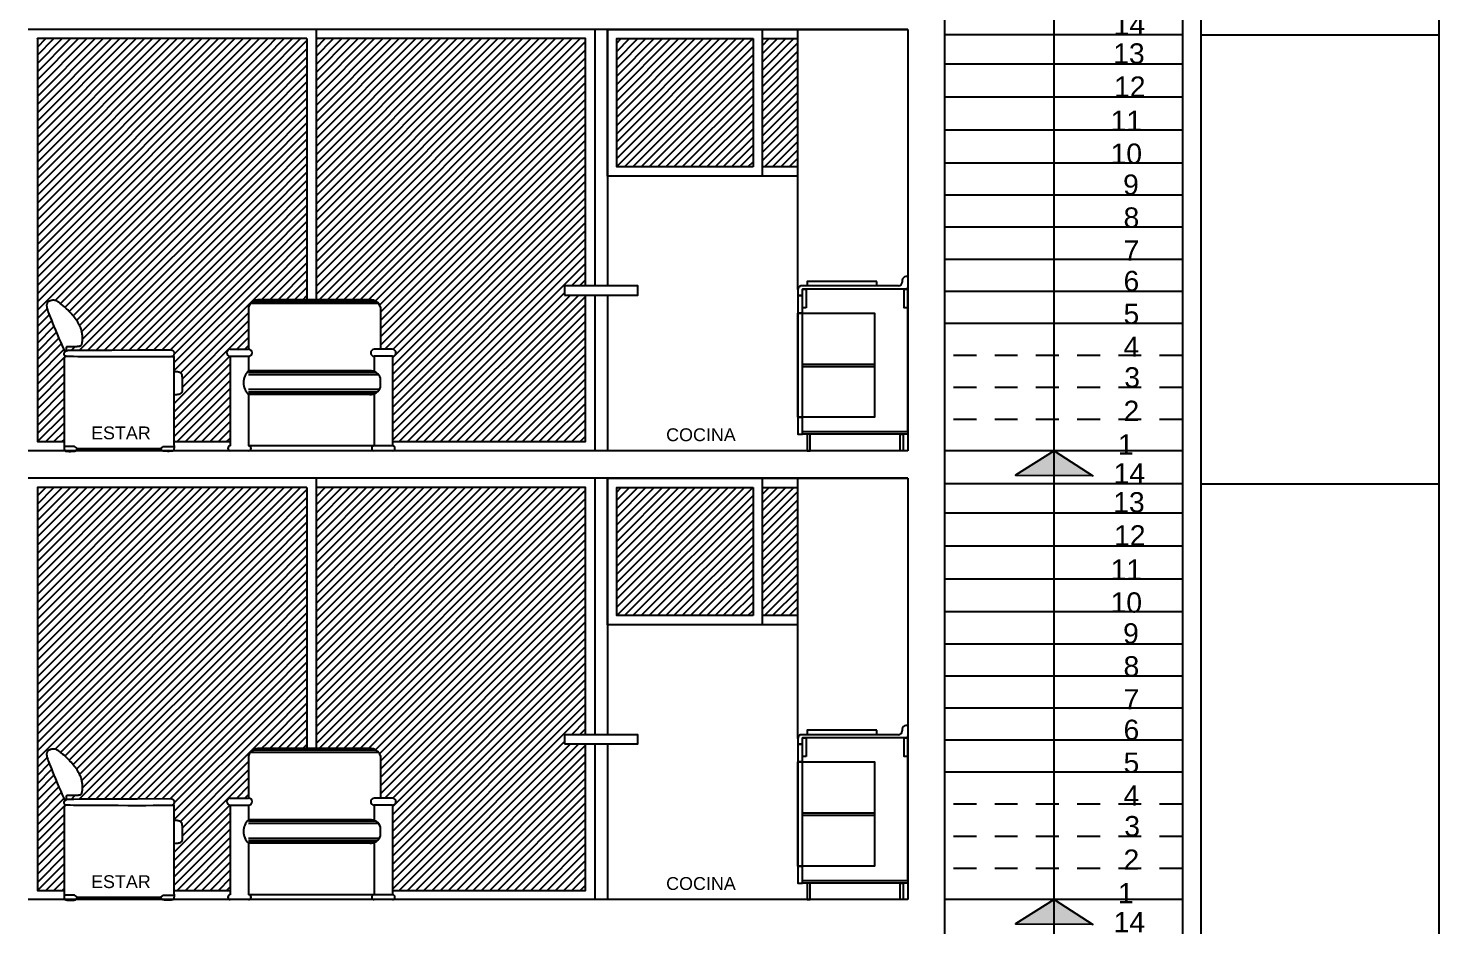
# Model space of a CAD drawing. Header units: millimetres. Extents: x 1217 to 2428, y 234 to 644.
# Drawn here: x 2238.77 to 2246.47, y 418.91 to 423.81 of the extents above; entities that cross this region are included whole.
import ezdxf

# ---------------------------------------------------------------- set-up
doc = ezdxf.new("R2010")
doc.units = ezdxf.units.MM
doc.linetypes.add('HIDDEN2', pattern=[0.1875, 0.125, -0.0625])
for name, color, linetype in [('0.1', 251, 'Continuous'), ('0.2', 2, 'Continuous'), ('0.3', 6, 'Continuous'), ('ARTEFACTOS', 4, 'Continuous'), ('estructura', 3, 'Continuous'), ('Muebles', 8, 'Continuous'), ('MURO', 5, 'Continuous'), ('Texto', 1, 'Continuous')]:
    doc.layers.add(name, color=color, linetype=linetype)
doc.styles.get("Standard").update_dxf_attribs({"font": 'arial.ttf'})
pattern_1 = [(45, (422.33998, -278.123546), (-0.0224506403, 0.0224506403), [])]
pattern_2 = [(45, (422.33998, -275.673546), (-0.0224506403, 0.0224506403), [])]

# ---------------------------------------------------------------- blocks, each defined once
blk = doc.blocks.new('sillon elv 1')
at = {"layer": '0.2'}
blk.add_line((382065.2343, 7753267.5813), (382065.6901, 7753267.5813), dxfattribs=at)
for points in [[(382065.1739, 7753268.114), (382065.1742, 7753268.1156), (382065.1744, 7753268.1172), (382065.1745, 7753268.1189), (382065.1746, 7753268.1205), (382065.1745, 7753268.1222), (382065.1745, 7753268.1238), (382065.1744, 7753268.1253), (382065.1744, 7753268.1268), (382065.1745, 7753268.1281), (382065.1745, 7753268.1294), (382065.1747, 7753268.1306), (382065.1749, 7753268.1316), (382065.1751, 7753268.1326), (382065.1753, 7753268.1335), (382065.1756, 7753268.1342), (382065.1759, 7753268.1349), (382065.1762, 7753268.1355), (382065.1765, 7753268.136), (382065.1768, 7753268.1364), (382065.1771, 7753268.1368), (382065.1775, 7753268.1371), (382065.178, 7753268.1373), (382065.1785, 7753268.1375), (382065.179, 7753268.1376), (382065.1796, 7753268.1377), (382065.1804, 7753268.1378), (382065.1814, 7753268.1379), (382065.1828, 7753268.1379), (382065.1846, 7753268.138), (382065.187, 7753268.138), (382065.19, 7753268.1381), (382065.1937, 7753268.1381), (382065.1982, 7753268.1381), (382065.2034, 7753268.1382), (382065.2089, 7753268.1383), (382065.2147, 7753268.1384), (382065.2204, 7753268.1385), (382065.2259, 7753268.1386), (382065.231, 7753268.1388), (382065.2353, 7753268.139), (382065.2389, 7753268.1392), (382065.2417, 7753268.1395), (382065.2439, 7753268.1397), (382065.2455, 7753268.14), (382065.2467, 7753268.1403), (382065.2476, 7753268.1405), (382065.2482, 7753268.1408), (382065.2488, 7753268.141), (382065.2493, 7753268.1412), (382065.2498, 7753268.1413), (382065.2504, 7753268.1415), (382065.2509, 7753268.1417), (382065.2515, 7753268.142), (382065.2522, 7753268.1423), (382065.2529, 7753268.1426), (382065.2537, 7753268.1431), (382065.2545, 7753268.1437), (382065.2554, 7753268.1444), (382065.2563, 7753268.1454), (382065.2572, 7753268.1465), (382065.2581, 7753268.148), (382065.2589, 7753268.1498), (382065.2597, 7753268.1519), (382065.2604, 7753268.1545), (382065.2611, 7753268.1574), (382065.2616, 7753268.1608), (382065.262, 7753268.1645), (382065.2624, 7753268.1685), (382065.2626, 7753268.1727), (382065.2627, 7753268.1771), (382065.2627, 7753268.1816), (382065.2627, 7753268.1863), (382065.2625, 7753268.1909), (382065.2622, 7753268.1956), (382065.2617, 7753268.2004), (382065.2611, 7753268.2053), (382065.2603, 7753268.2102), (382065.2593, 7753268.2154), (382065.258, 7753268.2207), (382065.2565, 7753268.2262), (382065.2547, 7753268.2319), (382065.2526, 7753268.2378), (382065.2501, 7753268.2439), (382065.2474, 7753268.2502), (382065.2443, 7753268.2566), (382065.2408, 7753268.2632), (382065.2369, 7753268.2699), (382065.2327, 7753268.2767), (382065.228, 7753268.2836), (382065.2229, 7753268.2906), (382065.2176, 7753268.2976), (382065.212, 7753268.3046), (382065.2061, 7753268.3115), (382065.2001, 7753268.3182), (382065.194, 7753268.3249), (382065.1878, 7753268.3313), (382065.1816, 7753268.3375), (382065.1754, 7753268.3434), (382065.1694, 7753268.349), (382065.1635, 7753268.3543), (382065.1578, 7753268.3592), (382065.1525, 7753268.3637), (382065.1475, 7753268.3679), (382065.1429, 7753268.3715), (382065.1387, 7753268.3747), (382065.135, 7753268.3775), (382065.1316, 7753268.3799), (382065.1286, 7753268.382), (382065.1259, 7753268.3837), (382065.1233, 7753268.3851), (382065.1209, 7753268.3863), (382065.1187, 7753268.3874), (382065.1165, 7753268.3882), (382065.1144, 7753268.3889), (382065.1123, 7753268.3895), (382065.1103, 7753268.3899), (382065.1083, 7753268.3902), (382065.1063, 7753268.3904), (382065.1044, 7753268.3905), (382065.1024, 7753268.3904), (382065.1005, 7753268.3903), (382065.0985, 7753268.39), (382065.0966, 7753268.3897), (382065.0947, 7753268.3894), (382065.0929, 7753268.3889), (382065.0912, 7753268.3885), (382065.0896, 7753268.388), (382065.088, 7753268.3876), (382065.0866, 7753268.3872), (382065.0853, 7753268.3867), (382065.084, 7753268.3863), (382065.0829, 7753268.3859), (382065.0818, 7753268.3854), (382065.0808, 7753268.385), (382065.0798, 7753268.3846), (382065.0789, 7753268.3841), (382065.0779, 7753268.3836), (382065.077, 7753268.3831), (382065.0761, 7753268.3825), (382065.0752, 7753268.3818), (382065.0743, 7753268.3811), (382065.0735, 7753268.3803), (382065.0726, 7753268.3794), (382065.0718, 7753268.3784), (382065.071, 7753268.3773), (382065.0702, 7753268.376), (382065.0695, 7753268.3746), (382065.0688, 7753268.3731), (382065.0682, 7753268.3715), (382065.0677, 7753268.3697), (382065.0672, 7753268.3679), (382065.0668, 7753268.3659), (382065.0666, 7753268.3638), (382065.0665, 7753268.3614), (382065.0666, 7753268.3588), (382065.0669, 7753268.3558), (382065.0675, 7753268.3524), (382065.0683, 7753268.3484), (382065.0695, 7753268.3438), (382065.0711, 7753268.3385), (382065.0731, 7753268.3324), (382065.0756, 7753268.3252), (382065.0787, 7753268.3168), (382065.0825, 7753268.3069), (382065.0871, 7753268.2952), (382065.0925, 7753268.2816), (382065.099, 7753268.2658), (382065.1066, 7753268.2475), (382065.1153, 7753268.2269), (382065.1246, 7753268.2047), (382065.1341, 7753268.1823), (382065.1433, 7753268.1607), (382065.1516, 7753268.1412), (382065.1585, 7753268.125), (382065.1635, 7753268.1132), (382065.1662, 7753268.107)], [(382065.7482, 7753268.1195), (382065.7512, 7753268.1185), (382065.7538, 7753268.1173), (382065.7559, 7753268.1159), (382065.7576, 7753268.1144), (382065.759, 7753268.1129), (382065.7601, 7753268.1112), (382065.761, 7753268.1096), (382065.7617, 7753268.1079), (382065.7622, 7753268.1063), (382065.7626, 7753268.1048), (382065.7628, 7753268.1033), (382065.7629, 7753268.1018), (382065.763, 7753268.1004), (382065.7629, 7753268.0991), (382065.7628, 7753268.0978), (382065.7626, 7753268.0966), (382065.7624, 7753268.0954), (382065.7621, 7753268.0943), (382065.7618, 7753268.0932), (382065.7614, 7753268.0922), (382065.7609, 7753268.0912), (382065.7604, 7753268.0903), (382065.7599, 7753268.0894), (382065.7593, 7753268.0885), (382065.7586, 7753268.0877), (382065.7578, 7753268.0869), (382065.757, 7753268.0861), (382065.756, 7753268.0854), (382065.7551, 7753268.0847), (382065.754, 7753268.0841), (382065.7529, 7753268.0835), (382065.7517, 7753268.083), (382065.7502, 7753268.0826), (382065.7476, 7753268.0823), (382065.7428, 7753268.082), (382065.7348, 7753268.0818), (382065.7223, 7753268.0816), (382065.7045, 7753268.0815), (382065.6801, 7753268.0814), (382065.6482, 7753268.0813), (382065.6082, 7753268.0812), (382065.5617, 7753268.0812), (382065.5109, 7753268.0812), (382065.458, 7753268.0813), (382065.4051, 7753268.0813), (382065.3544, 7753268.0815), (382065.3081, 7753268.0817), (382065.2683, 7753268.0819), (382065.2366, 7753268.0823), (382065.2126, 7753268.0827), (382065.1951, 7753268.0832), (382065.1831, 7753268.0837), (382065.1755, 7753268.0842), (382065.1711, 7753268.0848), (382065.169, 7753268.0854), (382065.168, 7753268.0859), (382065.1673, 7753268.0865), (382065.1666, 7753268.0871), (382065.166, 7753268.0877), (382065.1655, 7753268.0884), (382065.1649, 7753268.0891), (382065.1645, 7753268.0899), (382065.164, 7753268.0907), (382065.1636, 7753268.0917), (382065.1633, 7753268.0927), (382065.1629, 7753268.0939), (382065.1627, 7753268.0951), (382065.1625, 7753268.0963), (382065.1623, 7753268.0976), (382065.1623, 7753268.0988), (382065.1623, 7753268.1), (382065.1625, 7753268.1011), (382065.1628, 7753268.1021), (382065.1632, 7753268.1031), (382065.1636, 7753268.1039), (382065.1642, 7753268.1048), (382065.1648, 7753268.1056), (382065.1655, 7753268.1063), (382065.1662, 7753268.1071), (382065.1669, 7753268.1078), (382065.1676, 7753268.1086), (382065.1684, 7753268.1094), (382065.1691, 7753268.1101), (382065.1699, 7753268.1109), (382065.1707, 7753268.1116), (382065.1716, 7753268.1124), (382065.1724, 7753268.113), (382065.1733, 7753268.1137), (382065.1743, 7753268.1143), (382065.1753, 7753268.1148), (382065.1764, 7753268.1153), (382065.1774, 7753268.1157), (382065.1785, 7753268.1161), (382065.1796, 7753268.1164), (382065.1807, 7753268.1167), (382065.1818, 7753268.1169), (382065.1839, 7753268.1172), (382065.1926, 7753268.1174), (382065.2144, 7753268.1176), (382065.2558, 7753268.1178), (382065.3233, 7753268.1181), (382065.4235, 7753268.1185), (382065.563, 7753268.1189), (382065.7482, 7753268.1195)], [(382065.1727, 7753268.0846), (382065.1704, 7753268.0832), (382065.1685, 7753268.0819), (382065.1669, 7753268.0806), (382065.1657, 7753268.0794), (382065.1647, 7753268.0781), (382065.164, 7753268.0769), (382065.1634, 7753268.0758), (382065.1631, 7753268.0746), (382065.1628, 7753268.0726), (382065.1626, 7753268.0652), (382065.1625, 7753268.047), (382065.1624, 7753268.0127), (382065.1624, 7753267.9567), (382065.1624, 7753267.8738), (382065.1624, 7753267.7584), (382065.1624, 7753267.6053)], [(382065.7621, 7753268.0013), (382065.7666, 7753268.0017), (382065.7707, 7753268.0019), (382065.7743, 7753268.0019), (382065.7775, 7753268.0017), (382065.7804, 7753268.0013), (382065.783, 7753268.0009), (382065.7852, 7753268.0003), (382065.7873, 7753267.9997), (382065.7892, 7753267.9991), (382065.791, 7753267.9984), (382065.7926, 7753267.9978), (382065.7941, 7753267.9971), (382065.7954, 7753267.9963), (382065.7966, 7753267.9955), (382065.7977, 7753267.9947), (382065.7987, 7753267.9938), (382065.7996, 7753267.9929), (382065.8005, 7753267.9919), (382065.8012, 7753267.9909), (382065.8018, 7753267.9898), (382065.8024, 7753267.9888), (382065.803, 7753267.9877), (382065.8034, 7753267.9866), (382065.8039, 7753267.9855), (382065.8043, 7753267.9843), (382065.8046, 7753267.9831), (382065.8049, 7753267.9816), (382065.8052, 7753267.9797), (382065.8055, 7753267.9773), (382065.8058, 7753267.9743), (382065.806, 7753267.9705), (382065.8062, 7753267.9658), (382065.8064, 7753267.9601), (382065.8066, 7753267.9536), (382065.8068, 7753267.9466), (382065.8069, 7753267.9394), (382065.8071, 7753267.9322), (382065.8072, 7753267.9251), (382065.8072, 7753267.9186), (382065.8072, 7753267.9129), (382065.8072, 7753267.9081), (382065.8072, 7753267.9041), (382065.807, 7753267.901), (382065.8069, 7753267.8984), (382065.8067, 7753267.8964), (382065.8065, 7753267.8948), (382065.8062, 7753267.8934), (382065.8059, 7753267.8922), (382065.8056, 7753267.891), (382065.8053, 7753267.8898), (382065.8048, 7753267.8887), (382065.8044, 7753267.8876), (382065.8039, 7753267.8865), (382065.8033, 7753267.8855), (382065.8027, 7753267.8845), (382065.802, 7753267.8836), (382065.8012, 7753267.8828), (382065.8004, 7753267.882), (382065.7995, 7753267.8812), (382065.7986, 7753267.8805), (382065.7976, 7753267.8799), (382065.7966, 7753267.8793), (382065.7955, 7753267.8787), (382065.7944, 7753267.8782), (382065.7933, 7753267.8777), (382065.7918, 7753267.8772), (382065.7898, 7753267.8767), (382065.787, 7753267.8762), (382065.783, 7753267.8755), (382065.7778, 7753267.8748), (382065.7709, 7753267.874), (382065.7621, 7753267.8731)], [(382065.1619, 7753267.5923), (382065.1619, 7753267.5897), (382065.1619, 7753267.5872), (382065.162, 7753267.585), (382065.1622, 7753267.5829), (382065.1624, 7753267.581), (382065.1627, 7753267.5792), (382065.163, 7753267.5776), (382065.1633, 7753267.5762), (382065.1636, 7753267.5749), (382065.164, 7753267.5737), (382065.1644, 7753267.5727), (382065.1648, 7753267.5718), (382065.1653, 7753267.5709), (382065.1658, 7753267.5702), (382065.1665, 7753267.5695), (382065.1672, 7753267.5689), (382065.168, 7753267.5684), (382065.1689, 7753267.5679), (382065.17, 7753267.5674), (382065.1712, 7753267.5671), (382065.1727, 7753267.5667), (382065.1744, 7753267.5664), (382065.1763, 7753267.5662), (382065.1785, 7753267.566), (382065.1811, 7753267.5658), (382065.1839, 7753267.5657), (382065.1869, 7753267.5657), (382065.19, 7753267.5656), (382065.1932, 7753267.5656), (382065.1965, 7753267.5656), (382065.1997, 7753267.5657), (382065.2028, 7753267.5657), (382065.2058, 7753267.5658), (382065.2087, 7753267.5658), (382065.2114, 7753267.5659), (382065.2139, 7753267.566), (382065.2162, 7753267.5662), (382065.2184, 7753267.5664), (382065.2203, 7753267.5667), (382065.2221, 7753267.5671), (382065.2237, 7753267.5675), (382065.2251, 7753267.5682), (382065.2265, 7753267.5691), (382065.2278, 7753267.5704), (382065.2292, 7753267.5722), (382065.2307, 7753267.5745), (382065.2324, 7753267.5775), (382065.2343, 7753267.5813)], [(382065.7625, 7753267.5923), (382065.7626, 7753267.5897), (382065.7625, 7753267.5872), (382065.7624, 7753267.585), (382065.7623, 7753267.5829), (382065.762, 7753267.581), (382065.7618, 7753267.5792), (382065.7615, 7753267.5776), (382065.7612, 7753267.5762), (382065.7608, 7753267.5749), (382065.7605, 7753267.5737), (382065.7601, 7753267.5727), (382065.7597, 7753267.5718), (382065.7592, 7753267.5709), (382065.7586, 7753267.5702), (382065.758, 7753267.5695), (382065.7573, 7753267.5689), (382065.7565, 7753267.5684), (382065.7556, 7753267.5679), (382065.7545, 7753267.5674), (382065.7533, 7753267.5671), (382065.7518, 7753267.5667), (382065.7501, 7753267.5664), (382065.7482, 7753267.5662), (382065.7459, 7753267.566), (382065.7434, 7753267.5658), (382065.7406, 7753267.5657), (382065.7376, 7753267.5657), (382065.7345, 7753267.5656), (382065.7312, 7753267.5656), (382065.728, 7753267.5656), (382065.7248, 7753267.5657), (382065.7216, 7753267.5657), (382065.7186, 7753267.5658), (382065.7158, 7753267.5658), (382065.7131, 7753267.5659), (382065.7106, 7753267.566), (382065.7083, 7753267.5662), (382065.7061, 7753267.5664), (382065.7041, 7753267.5667), (382065.7024, 7753267.5671), (382065.7008, 7753267.5675), (382065.6993, 7753267.5682), (382065.698, 7753267.5691), (382065.6966, 7753267.5704), (382065.6952, 7753267.5722), (382065.6937, 7753267.5745), (382065.6921, 7753267.5775), (382065.6901, 7753267.5813)]]:
    blk.add_lwpolyline(points, dxfattribs=at)
at = {"layer": '0.2', "elevation": 0}
for points in [[(382065.7529, 7753268.0835), (382065.7621, 7753268.0835), (382065.7621, 7753267.6053)], [(382065.1624, 7753267.6053), (382065.1619, 7753267.5923)], [(382065.2343, 7753267.5813), (382065.2197, 7753267.5923), (382065.1619, 7753267.5923)], [(382065.6901, 7753267.5813), (382065.7047, 7753267.5923), (382065.7636, 7753267.5923)], [(382065.7621, 7753267.6053), (382065.7625, 7753267.5923)]]:
    blk.add_lwpolyline(points, dxfattribs=at)

msp = doc.modelspace()

# ---------------------------------------------------------------- hatches: boundary and pattern name
at = {"layer": '0.1', "ltscale": 3}
h = msp.add_hatch(dxfattribs=at)
h.set_pattern_fill('ANSI31', color=256, scale=0.01)
h.set_pattern_definition(pattern_2)
h.paths.add_polyline_path([(2240.07395, 423.75099), (2238.81771, 423.75099), (2238.81771, 421.55099), (2238.96407, 421.55099), (2238.96407, 421.69078), (2238.96405, 421.80611), (2238.96405, 421.88904), (2238.96407, 421.94499), (2238.96413, 421.97935), (2238.96425, 421.99753), (2238.9645, 422.00673), (2238.96628, 422.01062), (2238.96925, 422.01364), (2238.97388, 422.01681), (2238.97013, 422.01784), (2238.96691, 422.02069), (2238.96503, 422.02439), (2238.96389, 422.02945), (2238.9641, 422.03402), (2238.96571, 422.037), (2238.96782, 422.03941), (2238.9652, 422.04554), (2238.96016, 422.05733), (2238.95324, 422.07355), (2238.94494, 422.09304), (2238.93579, 422.1146), (2238.92628, 422.13704), (2238.91694, 422.15919), (2238.90827, 422.17987), (2238.9007, 422.19811), (2238.89422, 422.21392), (2238.88873, 422.22754), (2238.88414, 422.23919), (2238.88034, 422.24911), (2238.87725, 422.25754), (2238.87476, 422.26471), (2238.87278, 422.27084), (2238.87121, 422.27616), (2238.86944, 422.28295), (2238.86831, 422.28977), (2238.86814, 422.29492), (2238.86863, 422.2992), (2238.86976, 422.30383), (2238.87182, 422.30836), (2238.8746, 422.31229), (2238.87798, 422.31507), (2238.88191, 422.31716), (2238.88562, 422.31863), (2238.88977, 422.31998), (2238.89482, 422.32138), (2238.90037, 422.32248), (2238.90611, 422.32291), (2238.91098, 422.32247), (2238.91503, 422.32161), (2238.91927, 422.32019), (2238.92379, 422.31814), (2238.92883, 422.31527), (2238.93331, 422.31225), (2238.93666, 422.30986), (2238.94038, 422.30708), (2238.94453, 422.30386), (2238.94913, 422.30019), (2238.95415, 422.29607), (2238.95951, 422.29153), (2238.96517, 422.28661), (2238.97106, 422.28133), (2238.97711, 422.27572), (2238.98327, 422.26981), (2238.98948, 422.26362), (2238.99567, 422.2572), (2239.00179, 422.25058), (2239.0078, 422.24379), (2239.01364, 422.2369), (2239.01926, 422.22994), (2239.02462, 422.22294), (2239.02966, 422.21596), (2239.03433, 422.20905), (2239.0386, 422.20222), (2239.04246, 422.19552), (2239.04594, 422.18894), (2239.04906, 422.18251), (2239.05182, 422.17624), (2239.05425, 422.17014), (2239.05636, 422.16423), (2239.05818, 422.15852), (2239.0597, 422.15302), (2239.06097, 422.14772), (2239.06199, 422.14258), (2239.0628, 422.13759), (2239.06342, 422.13272), (2239.06387, 422.12795), (2239.06417, 422.12325), (2239.06435, 422.1186), (2239.06442, 422.11399), (2239.06439, 422.10945), (2239.06426, 422.10504), (2239.06391, 422.09866), (2239.06305, 422.09122), (2239.06181, 422.08539), (2239.05989, 422.08024), (2239.05722, 422.07678), (2239.05413, 422.07459), (2239.05014, 422.07319), (2239.04856, 422.07255), (2239.04466, 422.07191), (2239.0406, 422.07155), (2239.03702, 422.07133), (2239.03263, 422.07114), (2239.02757, 422.07097), (2239.02208, 422.07083), (2239.01635, 422.07072), (2239.0106, 422.07062), (2239.00505, 422.07054), (2238.99991, 422.07048), (2238.99539, 422.07043), (2238.99164, 422.07039), (2238.98864, 422.07036), (2238.98627, 422.07032), (2238.98445, 422.07028), (2238.98308, 422.07023), (2238.98205, 422.07016), (2238.98128, 422.07007), (2238.98067, 422.06996), (2238.98013, 422.06981), (2238.97965, 422.06963), (2238.97921, 422.0694), (2238.97882, 422.06911), (2238.97846, 422.06876), (2238.97813, 422.06834), (2238.97783, 422.06784), (2238.97753, 422.06726), (2238.97726, 422.06658), (2238.97699, 422.0658), (2238.97675, 422.06493), (2238.97654, 422.06396), (2238.97636, 422.0629), (2238.97622, 422.06173), (2238.97613, 422.06047), (2238.97609, 422.0591), (2238.9761, 422.05764), (2238.97615, 422.05609), (2238.97631, 422.05113), (2238.97574, 422.04655), (2238.97947, 422.04826), (2238.98397, 422.04947), (2238.99429, 422.04971), (2239.01605, 422.04992), (2239.05743, 422.05016), (2239.12496, 422.05045), (2239.22518, 422.05081), (2239.36464, 422.05126), (2239.54989, 422.05183), (2239.55429, 422.05034), (2239.55852, 422.04763), (2239.56133, 422.0445), (2239.56346, 422.0405), (2239.56459, 422.03571), (2239.56466, 422.03155), (2239.56397, 422.02704), (2239.56248, 422.02303), (2239.55994, 422.0195), (2239.55539, 422.01586), (2239.56375, 422.01586), (2239.56375, 421.93366), (2239.56831, 421.93408), (2239.57425, 421.93435), (2239.58064, 421.93393), (2239.58568, 421.933), (2239.59104, 421.93144), (2239.59589, 421.92942), (2239.5995, 421.92711), (2239.60215, 421.92438), (2239.60411, 421.92124), (2239.60597, 421.91691), (2239.60679, 421.91311), (2239.60733, 421.9084), (2239.60768, 421.9028), (2239.6079, 421.89809), (2239.6081, 421.89241), (2239.6083, 421.88596), (2239.60847, 421.87899), (2239.60862, 421.87175), (2239.60875, 421.86449), (2239.60884, 421.85749), (2239.6089, 421.85098), (2239.60892, 421.84522), (2239.60888, 421.8381), (2239.60863, 421.8305), (2239.60801, 421.82596), (2239.60676, 421.82138), (2239.60475, 421.81715), (2239.60186, 421.8139), (2239.59838, 421.81163), (2239.59467, 421.80985), (2239.59037, 421.80877), (2239.5847, 421.80788), (2239.57943, 421.80719), (2239.57253, 421.80638), (2239.56375, 421.80543), (2239.56375, 421.55099), (2239.87123, 421.55099), (2239.87123, 422.01691, -1), (2239.87123, 422.05486), (2239.97123, 422.05486), (2239.97123, 422.28579, -0.3308101), (2240.02982, 422.32582), (2240.07395, 422.32582)])
h = msp.add_hatch(dxfattribs=at)
h.set_pattern_fill('ANSI31', color=256, scale=0.01)
h.set_pattern_definition(pattern_2)
h.paths.add_polyline_path([(2240.28961, 423.75099), (2240.07395, 423.75099), (2240.07395, 422.32582), (2240.28961, 422.32582)])
h.paths.add_polyline_path([(2241.67351, 423.75099), (2240.33961, 423.75099), (2240.33961, 422.32582), (2240.6335, 422.32582, -0.3308107), (2240.69209, 422.28579), (2240.69209, 422.05486), (2240.75706, 422.05486, -1), (2240.75706, 422.01691), (2240.75706, 421.55099), (2241.67351, 421.55099)])
h.paths.add_polyline_path([(2241.81152, 423.75099), (2241.67351, 423.75099), (2241.67351, 421.55099), (2241.81152, 421.55099), (2241.81152, 422.35099), (2241.69651, 422.35099), (2241.69651, 422.40099), (2241.81152, 422.40099)])
h.paths.add_polyline_path([(2242.7263, 423.75099), (2241.98152, 423.75099), (2241.98152, 423.05099), (2242.7263, 423.05099)])
h.paths.add_polyline_path([(2242.97135, 423.75099), (2242.7763, 423.75099), (2242.7763, 423.05099), (2242.97135, 423.05099)])
h = msp.add_hatch(dxfattribs=at)
h.set_pattern_fill('ANSI31', color=256, scale=0.01)
h.set_pattern_definition(pattern_1)
h.paths.add_polyline_path([(2240.07395, 421.30099), (2238.81771, 421.30099), (2238.81771, 419.10099), (2238.96407, 419.10099), (2238.96407, 419.24078), (2238.96405, 419.35611), (2238.96405, 419.43904), (2238.96407, 419.49499), (2238.96413, 419.52935), (2238.96425, 419.54753), (2238.9645, 419.55673), (2238.96628, 419.56062), (2238.96925, 419.56364), (2238.97388, 419.56681), (2238.97013, 419.56784), (2238.96691, 419.57069), (2238.96503, 419.57439), (2238.96389, 419.57944), (2238.9641, 419.58402), (2238.96571, 419.587), (2238.96782, 419.58941), (2238.9652, 419.59554), (2238.96016, 419.60733), (2238.95324, 419.62355), (2238.94494, 419.64304), (2238.93579, 419.6646), (2238.92628, 419.68704), (2238.91694, 419.70919), (2238.90827, 419.72987), (2238.9007, 419.74811), (2238.89422, 419.76392), (2238.88873, 419.77754), (2238.88414, 419.78919), (2238.88034, 419.79911), (2238.87725, 419.80754), (2238.87476, 419.8147), (2238.87278, 419.82084), (2238.87121, 419.82616), (2238.86944, 419.83295), (2238.86831, 419.83977), (2238.86814, 419.84492), (2238.86863, 419.8492), (2238.86976, 419.85383), (2238.87182, 419.85836), (2238.8746, 419.86229), (2238.87798, 419.86507), (2238.88191, 419.86716), (2238.88562, 419.86863), (2238.88977, 419.86998), (2238.89482, 419.87138), (2238.90037, 419.87248), (2238.90611, 419.87291), (2238.91098, 419.87247), (2238.91503, 419.87161), (2238.91927, 419.87019), (2238.92379, 419.86814), (2238.92883, 419.86527), (2238.93331, 419.86225), (2238.93666, 419.85986), (2238.94038, 419.85708), (2238.94453, 419.85386), (2238.94913, 419.85019), (2238.95415, 419.84607), (2238.95951, 419.84153), (2238.96517, 419.83661), (2238.97106, 419.83133), (2238.97711, 419.82572), (2238.98327, 419.8198), (2238.98948, 419.81362), (2238.99567, 419.8072), (2239.00179, 419.80058), (2239.0078, 419.79379), (2239.01364, 419.7869), (2239.01926, 419.77994), (2239.02462, 419.77294), (2239.02966, 419.76596), (2239.03433, 419.75905), (2239.0386, 419.75222), (2239.04246, 419.74552), (2239.04594, 419.73894), (2239.04906, 419.73251), (2239.05182, 419.72624), (2239.05425, 419.72014), (2239.05636, 419.71423), (2239.05818, 419.70852), (2239.0597, 419.70302), (2239.06097, 419.69772), (2239.06199, 419.69258), (2239.0628, 419.68759), (2239.06342, 419.68272), (2239.06387, 419.67795), (2239.06417, 419.67325), (2239.06435, 419.6686), (2239.06442, 419.66399), (2239.06439, 419.65945), (2239.06426, 419.65504), (2239.06391, 419.64866), (2239.06305, 419.64122), (2239.06181, 419.63539), (2239.05989, 419.63024), (2239.05722, 419.62678), (2239.05413, 419.62459), (2239.05014, 419.62319), (2239.04856, 419.62255), (2239.04466, 419.62191), (2239.0406, 419.62155), (2239.03702, 419.62133), (2239.03263, 419.62113), (2239.02757, 419.62097), (2239.02208, 419.62083), (2239.01635, 419.62072), (2239.0106, 419.62062), (2239.00505, 419.62054), (2238.99991, 419.62048), (2238.99539, 419.62043), (2238.99164, 419.62039), (2238.98864, 419.62036), (2238.98627, 419.62032), (2238.98445, 419.62028), (2238.98308, 419.62023), (2238.98205, 419.62016), (2238.98128, 419.62007), (2238.98067, 419.61996), (2238.98013, 419.61981), (2238.97965, 419.61963), (2238.97921, 419.6194), (2238.97882, 419.61911), (2238.97846, 419.61876), (2238.97813, 419.61834), (2238.97783, 419.61784), (2238.97753, 419.61726), (2238.97726, 419.61658), (2238.97699, 419.6158), (2238.97675, 419.61493), (2238.97654, 419.61396), (2238.97636, 419.6129), (2238.97622, 419.61173), (2238.97613, 419.61047), (2238.97609, 419.6091), (2238.9761, 419.60764), (2238.97615, 419.60609), (2238.97631, 419.60113), (2238.97574, 419.59655), (2238.97947, 419.59826), (2238.98397, 419.59947), (2238.99429, 419.59971), (2239.01605, 419.59992), (2239.05743, 419.60016), (2239.12496, 419.60045), (2239.22518, 419.60081), (2239.36464, 419.60126), (2239.54989, 419.60183), (2239.55429, 419.60034), (2239.55852, 419.59763), (2239.56133, 419.5945), (2239.56346, 419.5905), (2239.56459, 419.58571), (2239.56466, 419.58155), (2239.56397, 419.57704), (2239.56248, 419.57303), (2239.55994, 419.5695), (2239.55539, 419.56585), (2239.56375, 419.56585), (2239.56375, 419.48366), (2239.56831, 419.48408), (2239.57425, 419.48435), (2239.58064, 419.48393), (2239.58568, 419.483), (2239.59104, 419.48144), (2239.59589, 419.47942), (2239.5995, 419.47711), (2239.60215, 419.47438), (2239.60411, 419.47124), (2239.60597, 419.46691), (2239.60679, 419.46311), (2239.60733, 419.4584), (2239.60768, 419.4528), (2239.6079, 419.44809), (2239.6081, 419.44241), (2239.6083, 419.43596), (2239.60847, 419.42899), (2239.60862, 419.42175), (2239.60875, 419.41449), (2239.60884, 419.40749), (2239.6089, 419.40098), (2239.60892, 419.39522), (2239.60888, 419.3881), (2239.60863, 419.3805), (2239.60801, 419.37596), (2239.60676, 419.37138), (2239.60475, 419.36715), (2239.60186, 419.3639), (2239.59838, 419.36163), (2239.59467, 419.35985), (2239.59037, 419.35877), (2239.5847, 419.35788), (2239.57943, 419.35719), (2239.57253, 419.35638), (2239.56375, 419.35543), (2239.56375, 419.10099), (2239.87123, 419.10099), (2239.87123, 419.56691, -1), (2239.87123, 419.60486), (2239.97123, 419.60486), (2239.97123, 419.83579, -0.3308101), (2240.02982, 419.87582), (2240.07395, 419.87582)])
h = msp.add_hatch(dxfattribs=at)
h.set_pattern_fill('ANSI31', color=256, scale=0.01)
h.set_pattern_definition(pattern_1)
h.paths.add_polyline_path([(2240.28961, 421.30099), (2240.07395, 421.30099), (2240.07395, 419.87582), (2240.28961, 419.87582)])
h.paths.add_polyline_path([(2241.67351, 421.30099), (2240.33961, 421.30099), (2240.33961, 419.87582), (2240.6335, 419.87582, -0.3308107), (2240.69209, 419.83579), (2240.69209, 419.60486), (2240.75706, 419.60486, -1), (2240.75706, 419.56691), (2240.75706, 419.10099), (2241.67351, 419.10099)])
h.paths.add_polyline_path([(2241.81152, 421.30099), (2241.67351, 421.30099), (2241.67351, 419.10099), (2241.81152, 419.10099), (2241.81152, 419.90099), (2241.69651, 419.90099), (2241.69651, 419.95099), (2241.81152, 419.95099)])
h.paths.add_polyline_path([(2242.7263, 421.30099), (2241.98152, 421.30099), (2241.98152, 420.60099), (2242.7263, 420.60099)])
h.paths.add_polyline_path([(2242.97135, 421.30099), (2242.7763, 421.30099), (2242.7763, 420.60099), (2242.97135, 420.60099)])
at = {"layer": 'Muebles', "linetype": 'ByBlock'}
h = msp.add_hatch(color=256, dxfattribs=at)
h.paths.add_polyline_path([(2244.58119, 421.36471), (2244.37014, 421.36618), (2244.37108, 421.50099)])
h.paths.add_polyline_path([(2244.37108, 421.50099), (2244.37014, 421.36618), (2244.1591, 421.36765)])
h = msp.add_hatch(color=256, dxfattribs=at)
h.paths.add_polyline_path([(2244.58119, 418.91471), (2244.37014, 418.91618), (2244.37108, 419.05099)])
h.paths.add_polyline_path([(2244.37108, 419.05099), (2244.37014, 418.91618), (2244.1591, 418.91765)])

# ---------------------------------------------------------------- linework, layer by layer
at = {"layer": '0.1', "ltscale": 3, "elevation": 0}
for points in [[(2244.37108, 421.47099), (2244.37108, 423.95099)], [(2240.33961, 423.80099), (2240.33961, 422.32582)], [(2242.97135, 423.00099), (2241.93152, 423.00099), (2241.93152, 423.80099), (2243.57108, 423.80099)], [(2242.7763, 423.80099), (2242.7763, 423.00099)], [(2244.37108, 421.49099), (2244.3714, 423.83617)], [(2245.17108, 423.77099), (2246.47108, 423.77099)], [(2245.17108, 423.77099), (2246.47108, 423.77099)], [(2240.28961, 423.75099), (2238.81771, 423.75099), (2238.81771, 421.55099), (2238.96407, 421.55099)], [(2240.28961, 423.75099), (2240.28961, 422.32582)], [(2241.81152, 422.40099), (2241.81152, 423.75099), (2240.33961, 423.75099)], [(2242.7263, 423.05099), (2241.98152, 423.05099), (2241.98152, 423.75099), (2242.7263, 423.75099)], [(2242.7263, 423.75099), (2242.7263, 423.05099)], [(2242.7763, 423.75099), (2242.97135, 423.75099)], [(2242.97135, 423.05099), (2242.7763, 423.05099)], [(2240.75706, 421.55099), (2241.81152, 421.55099), (2241.81152, 422.35099)], [(2239.56375, 421.55099), (2239.87123, 421.55099)], [(2244.37108, 419.02099), (2244.37108, 421.50099)], [(2244.37108, 419.04099), (2244.3714, 421.38617)], [(2240.28961, 421.30099), (2238.81771, 421.30099), (2238.81771, 419.10099), (2238.96407, 419.10099)], [(2240.28961, 421.30099), (2240.28961, 419.87582)], [(2240.33961, 421.35099), (2240.33961, 419.87582)], [(2241.81152, 419.95099), (2241.81152, 421.30099), (2240.33961, 421.30099)], [(2242.97135, 420.55099), (2241.93152, 420.55099), (2241.93152, 421.35099), (2243.57108, 421.35099)], [(2242.7263, 420.60099), (2241.98152, 420.60099), (2241.98152, 421.30099), (2242.7263, 421.30099)], [(2242.7263, 421.30099), (2242.7263, 420.60099)], [(2242.7763, 421.35099), (2242.7763, 420.55099)], [(2242.7763, 421.30099), (2242.97135, 421.30099)], [(2245.17108, 421.32099), (2246.47108, 421.32099)], [(2245.17108, 421.32099), (2246.47108, 421.32099)], [(2242.97135, 420.60099), (2242.7763, 420.60099)], [(2240.75706, 419.10099), (2241.81152, 419.10099), (2241.81152, 419.90099)], [(2239.56375, 419.10099), (2239.87123, 419.10099)], [(2244.37108, 416.57099), (2244.37108, 419.05099)], [(2244.37108, 416.59099), (2244.3714, 418.93617)]]:
    msp.add_lwpolyline(points, dxfattribs=at)
at = {"layer": '0.1', "linetype": 'ByBlock', "elevation": 0}
for points in [[(2240.68179, 422.30417), (2239.98152, 422.30417)], [(2240.66791, 422.31648), (2239.99541, 422.31648)], [(2240.63821, 422.32582), (2240.02982, 422.32582)], [(2240.63821, 422.32582), (2240.02982, 422.32582)], [(2239.97123, 422.28579), (2239.97123, 422.05486)], [(2239.97123, 422.28579), (2239.97123, 422.05486)], [(2240.69209, 422.28579), (2240.69209, 422.05486)], [(2240.69209, 422.28579), (2240.69209, 422.05486)], [(2240.69209, 422.28579), (2240.69209, 422.05486)], [(2239.87123, 422.05486), (2239.97123, 422.05486)], [(2239.87123, 422.05486), (2239.97123, 422.05486)], [(2239.87123, 422.01691), (2239.87123, 421.5277)], [(2239.87123, 422.01691), (2239.97123, 422.01691)], [(2239.87123, 422.01691), (2239.87123, 421.5277)], [(2239.87123, 422.01691), (2239.97123, 422.01691)], [(2239.97123, 422.01691), (2239.97123, 421.93706)], [(2239.97123, 422.01691), (2239.97123, 421.93706)], [(2240.75706, 422.05486), (2240.65706, 422.05486)], [(2240.75706, 422.05486), (2240.65706, 422.05486)], [(2240.65706, 422.01691), (2240.65706, 421.93706)], [(2240.75706, 422.01691), (2240.65706, 422.01691)], [(2240.65706, 422.01691), (2240.65706, 421.93706)], [(2240.75706, 422.01691), (2240.65706, 422.01691)], [(2240.75706, 422.01691), (2240.75706, 421.5277)], [(2240.75706, 422.01691), (2240.75706, 421.5277)], [(2240.63821, 421.93706), (2239.97123, 421.93706)], [(2240.63821, 421.93706), (2239.97123, 421.93706)], [(2240.66627, 421.92874), (2239.97123, 421.92874)], [(2240.68129, 421.91601), (2239.97123, 421.91601)], [(2240.68129, 421.91601), (2239.97123, 421.91601)], [(2240.69209, 421.84849), (2240.69209, 421.89703)], [(2240.68547, 421.83508), (2239.97123, 421.83508)], [(2240.67293, 421.82139), (2239.97123, 421.82139)], [(2240.65706, 421.81233), (2239.97123, 421.81233)], [(2240.65706, 421.81233), (2239.97123, 421.81233)], [(2239.97123, 421.80847), (2239.97123, 421.5277)], [(2240.6335, 421.80847), (2239.97123, 421.80847)], [(2239.97123, 421.80847), (2239.97123, 421.5277)], [(2240.6335, 421.80847), (2239.97123, 421.80847)], [(2240.65706, 421.81233), (2240.65706, 421.53156)], [(2240.65706, 421.80847), (2240.65706, 421.5277)], [(2240.75706, 421.5277), (2239.97123, 421.5277)], [(2240.75706, 421.5277), (2239.97123, 421.5277)], [(2239.97123, 419.83579), (2239.97123, 419.60486)], [(2239.97123, 419.83579), (2239.97123, 419.60486)], [(2240.68179, 419.85417), (2239.98152, 419.85417)], [(2240.66791, 419.86648), (2239.99541, 419.86648)], [(2240.63821, 419.87582), (2240.02982, 419.87582)], [(2240.63821, 419.87582), (2240.02982, 419.87582)], [(2240.69209, 419.83579), (2240.69209, 419.60486)], [(2240.69209, 419.83579), (2240.69209, 419.60486)], [(2240.69209, 419.83579), (2240.69209, 419.60486)], [(2239.87123, 419.60486), (2239.97123, 419.60486)], [(2239.87123, 419.60486), (2239.97123, 419.60486)], [(2240.75706, 419.60486), (2240.65706, 419.60486)], [(2240.75706, 419.60486), (2240.65706, 419.60486)], [(2239.87123, 419.56691), (2239.87123, 419.0777)], [(2239.87123, 419.56691), (2239.97123, 419.56691)], [(2239.87123, 419.56691), (2239.87123, 419.0777)], [(2239.87123, 419.56691), (2239.97123, 419.56691)], [(2239.97123, 419.56691), (2239.97123, 419.48706)], [(2239.97123, 419.56691), (2239.97123, 419.48706)], [(2240.65706, 419.56691), (2240.65706, 419.48706)], [(2240.75706, 419.56691), (2240.65706, 419.56691)], [(2240.65706, 419.56691), (2240.65706, 419.48706)], [(2240.75706, 419.56691), (2240.65706, 419.56691)], [(2240.75706, 419.56691), (2240.75706, 419.0777)], [(2240.75706, 419.56691), (2240.75706, 419.0777)], [(2240.63821, 419.48706), (2239.97123, 419.48706)], [(2240.63821, 419.48706), (2239.97123, 419.48706)], [(2240.66627, 419.47874), (2239.97123, 419.47874)], [(2240.68129, 419.46601), (2239.97123, 419.46601)], [(2240.68129, 419.46601), (2239.97123, 419.46601)], [(2240.68547, 419.38508), (2239.97123, 419.38508)], [(2240.69209, 419.39849), (2240.69209, 419.44703)], [(2240.67293, 419.37139), (2239.97123, 419.37139)], [(2240.65706, 419.36233), (2239.97123, 419.36233)], [(2240.65706, 419.36233), (2239.97123, 419.36233)], [(2239.97123, 419.35846), (2239.97123, 419.0777)], [(2240.6335, 419.35846), (2239.97123, 419.35846)], [(2239.97123, 419.35846), (2239.97123, 419.0777)], [(2240.6335, 419.35846), (2239.97123, 419.35846)], [(2240.65706, 419.36233), (2240.65706, 419.08156)], [(2240.65706, 419.35846), (2240.65706, 419.0777)], [(2240.75706, 419.0777), (2239.97123, 419.0777)], [(2240.75706, 419.0777), (2239.97123, 419.0777)]]:
    msp.add_lwpolyline(points, dxfattribs=at)
at = {"layer": '0.1', "linetype": 'HIDDEN2', "elevation": 0}
for points in [[(2245.07108, 422.02099), (2243.77108, 422.02099)], [(2245.07108, 421.84599), (2243.77108, 421.84599)], [(2245.07108, 421.67099), (2243.77108, 421.67099)], [(2245.07108, 419.57099), (2243.77108, 419.57099)], [(2245.07108, 419.39599), (2243.77108, 419.39599)], [(2245.07108, 419.22099), (2243.77108, 419.22099)]]:
    msp.add_lwpolyline(points, dxfattribs=at)
at = {"layer": '0.1', "linetype": 'ByBlock'}
for centre, radius, start, end in [((2240.02746, 422.26637, 0), 0.05949, 87.731971, 160.95095), ((2240.02746, 422.26637, 0), 0.05949, 87.731971, 160.95095), ((2240.63585, 422.26637, 0), 0.05949, 19.04905, 92.268029), ((2240.63585, 422.26637, 0), 0.05949, 19.04905, 92.268029), ((2239.87123, 422.03589, 0), 0.01897, 90, 270), ((2239.87123, 422.03589, 0), 0.01897, 90, 270), ((2239.97123, 422.03589, 0), 0.01897, 270, 90), ((2239.97123, 422.03589, 0), 0.01897, 270, 90), ((2240.65706, 422.03589, 0), 0.01897, 90, 270), ((2240.65706, 422.03589, 0), 0.01897, 90, 270), ((2240.75706, 422.03589, 0), 0.01897, 270, 90), ((2240.75706, 422.03589, 0), 0.01897, 270, 90), ((2240.03266, 421.87276, 0), 0.08893, 133.695506, 226.304494), ((2240.03266, 421.87276, 0), 0.08893, 133.695506, 226.304494), ((2240.63585, 421.87761, 0), 0.05949, 19.04905, 92.268029), ((2240.63585, 421.87761, 0), 0.05949, 19.04905, 92.268029), ((2240.63585, 421.86791, 0), 0.05949, 267.731971, 340.95095), ((2240.63585, 421.86791, 0), 0.05949, 267.731971, 340.95095), ((2239.87123, 421.51435, 0), 0.01335, 90, 270), ((2239.87123, 421.51435, 0), 0.01335, 90, 270), ((2239.97123, 421.51435, 0), 0.01335, 270, 90), ((2239.97123, 421.51435, 0), 0.01335, 270, 90), ((2240.65706, 421.51435, 0), 0.01335, 90, 270), ((2240.65706, 421.51435, 0), 0.01335, 90, 270), ((2240.75706, 421.51435, 0), 0.01335, 270, 90), ((2240.75706, 421.51435, 0), 0.01335, 270, 90), ((2240.02746, 419.81637, 0), 0.05949, 87.731971, 160.95095), ((2240.02746, 419.81637, 0), 0.05949, 87.731971, 160.95095), ((2240.63585, 419.81637, 0), 0.05949, 19.04905, 92.268029), ((2240.63585, 419.81637, 0), 0.05949, 19.04905, 92.268029), ((2239.87123, 419.58589, 0), 0.01897, 90, 270), ((2239.87123, 419.58589, 0), 0.01897, 90, 270), ((2239.97123, 419.58589, 0), 0.01897, 270, 90), ((2239.97123, 419.58589, 0), 0.01897, 270, 90), ((2240.65706, 419.58589, 0), 0.01897, 90, 270), ((2240.65706, 419.58589, 0), 0.01897, 90, 270), ((2240.75706, 419.58589, 0), 0.01897, 270, 90), ((2240.75706, 419.58589, 0), 0.01897, 270, 90), ((2240.03266, 419.42276, 0), 0.08893, 133.695506, 226.304494), ((2240.03266, 419.42276, 0), 0.08893, 133.695506, 226.304494), ((2240.63585, 419.42761, 0), 0.05949, 19.04905, 92.268029), ((2240.63585, 419.42761, 0), 0.05949, 19.04905, 92.268029), ((2240.63585, 419.41791, 0), 0.05949, 267.731971, 340.95095), ((2240.63585, 419.41791, 0), 0.05949, 267.731971, 340.95095), ((2239.87123, 419.06435, 0), 0.01335, 90, 270), ((2239.87123, 419.06435, 0), 0.01335, 90, 270), ((2239.97123, 419.06435, 0), 0.01335, 270, 90), ((2239.97123, 419.06435, 0), 0.01335, 270, 90), ((2240.65706, 419.06435, 0), 0.01335, 90, 270), ((2240.65706, 419.06435, 0), 0.01335, 90, 270), ((2240.75706, 419.06435, 0), 0.01335, 270, 90), ((2240.75706, 419.06435, 0), 0.01335, 270, 90)]:
    msp.add_arc(centre, radius, start, end, dxfattribs=at)
at = {"layer": '0.2', "ltscale": 3, "elevation": 0}
for points in [[(2241.86152, 423.80099), (2241.86152, 422.40099)], [(2241.93152, 423.80099), (2241.93152, 422.40099)], [(2242.97135, 422.38074), (2242.97135, 423.80099)], [(2245.07108, 423.77099), (2243.77108, 423.77099)], [(2245.07108, 423.61099), (2243.77108, 423.61099)], [(2245.07108, 423.43099), (2243.77108, 423.43099)], [(2245.07108, 423.25099), (2243.77108, 423.25099)], [(2241.86152, 422.35099), (2241.86152, 421.50099)], [(2241.93152, 422.35099), (2241.93152, 421.50099)], [(2245.07108, 421.50099), (2243.77108, 421.50099)], [(2241.86152, 421.35099), (2241.86152, 419.95099)], [(2241.93152, 421.35099), (2241.93152, 419.95099)], [(2242.97135, 419.93074), (2242.97135, 421.35099)], [(2245.07108, 421.32099), (2243.77108, 421.32099)], [(2245.07108, 421.16099), (2243.77108, 421.16099)], [(2245.07108, 420.98099), (2243.77108, 420.98099)], [(2245.07108, 420.80099), (2243.77108, 420.80099)], [(2241.86152, 419.90099), (2241.86152, 419.05099)], [(2241.93152, 419.90099), (2241.93152, 419.05099)], [(2245.07108, 419.05099), (2243.77108, 419.05099)]]:
    msp.add_lwpolyline(points, dxfattribs=at)
at = {"layer": '0.2', "elevation": 0}
for points in [[(2243.40279, 422.42485), (2243.02177, 422.42485), (2243.02177, 422.4025), (2243.40279, 422.4025)], [(2242.97135, 421.68413), (2242.99667, 421.68413), (2242.99667, 422.25263), (2242.97135, 422.25263)], [(2242.97151, 422.25263), (2243.39013, 422.25263), (2243.39013, 421.68413), (2242.97151, 421.68413)], [(2243.40279, 419.97485), (2243.02177, 419.97485), (2243.02177, 419.9525), (2243.40279, 419.9525)], [(2242.97135, 419.23413), (2242.99667, 419.23413), (2242.99667, 419.80263), (2242.97135, 419.80263)], [(2242.97151, 419.80263), (2243.39013, 419.80263), (2243.39013, 419.23413), (2242.97151, 419.23413)]]:
    msp.add_lwpolyline(points, close=True, dxfattribs=at)
for points in [[(2243.39013, 421.95918), (2242.99667, 421.95918), (2242.99667, 421.97418), (2243.39013, 421.97418), (2243.39013, 421.95918)], [(2243.39013, 419.50918), (2242.99667, 419.50918), (2242.99667, 419.52418), (2243.39013, 419.52418), (2243.39013, 419.50918)]]:
    msp.add_lwpolyline(points, dxfattribs=at)
at = {"layer": '0.3'}
for p, q in [((2243.52072, 422.40099, 0), (2242.98908, 422.40099, 0)), ((2243.54098, 422.43137, 0), (2243.54098, 422.42125, 0)), ((2243.57135, 422.45163, 0), (2243.56123, 422.45163, 0)), ((2243.57135, 420.00163, 0), (2243.56123, 420.00163, 0)), ((2243.52072, 419.95099, 0), (2242.98908, 419.95099, 0)), ((2243.54098, 419.98137, 0), (2243.54098, 419.97125, 0))]:
    msp.add_line(p, q, dxfattribs=at)
at = {"layer": '0.3', "ltscale": 3, "elevation": 0}
for points in [[(2245.07108, 423.07099), (2243.77108, 423.07099)], [(2245.07108, 422.89599), (2243.77108, 422.89599)], [(2245.07108, 422.72099), (2243.77108, 422.72099)], [(2245.07108, 422.54599), (2243.77108, 422.54599)], [(2245.07108, 420.62099), (2243.77108, 420.62099)], [(2245.07108, 420.44599), (2243.77108, 420.44599)], [(2245.07108, 420.27099), (2243.77108, 420.27099)], [(2245.07108, 420.09599), (2243.77108, 420.09599)]]:
    msp.add_lwpolyline(points, dxfattribs=at)
at = {"layer": '0.3', "elevation": 0}
for points in [[(2241.69651, 422.35099), (2242.09651, 422.35099), (2242.09651, 422.40099), (2241.69651, 422.40099)], [(2243.01692, 422.28201), (2242.99667, 422.28201), (2242.99667, 422.38327), (2243.01692, 422.38327)], [(2243.57135, 422.28201), (2243.5511, 422.28201), (2243.5511, 422.38327), (2243.57135, 422.38327)], [(2242.99667, 422.34939), (2242.97135, 422.34939), (2242.97135, 422.25438), (2242.99667, 422.25438)], [(2242.99667, 421.68413), (2242.97135, 421.68413), (2242.97135, 421.59087), (2242.99667, 421.59087)], [(2241.69651, 419.90099), (2242.09651, 419.90099), (2242.09651, 419.95099), (2241.69651, 419.95099)], [(2243.01692, 419.83201), (2242.99667, 419.83201), (2242.99667, 419.93327), (2243.01692, 419.93327)], [(2243.57135, 419.83201), (2243.5511, 419.83201), (2243.5511, 419.93327), (2243.57135, 419.93327)], [(2242.99667, 419.89939), (2242.97135, 419.89939), (2242.97135, 419.80438), (2242.99667, 419.80438)], [(2242.99667, 419.23413), (2242.97135, 419.23413), (2242.97135, 419.14087), (2242.99667, 419.14087)]]:
    msp.add_lwpolyline(points, close=True, dxfattribs=at)
for points in [[(2242.99667, 422.40099), (2242.99161, 422.40099, 0.4142136), (2242.97135, 422.38074), (2242.97135, 422.34939)], [(2242.99667, 419.95099), (2242.99161, 419.95099, 0.4142136), (2242.97135, 419.93074), (2242.97135, 419.89939)]]:
    msp.add_lwpolyline(points, format="xyb", dxfattribs=at)
for points in [[(2242.97135, 422.34939), (2242.99667, 422.34939), (2242.99667, 422.38327)], [(2243.57135, 422.45163), (2243.57135, 422.38327), (2242.99667, 422.38327)], [(2243.57135, 421.59087), (2242.99667, 421.59087), (2242.99667, 421.60587), (2243.57135, 421.60587), (2243.57135, 421.59087)], [(2243.03768, 421.59087), (2243.02249, 421.59087), (2243.02249, 421.50099), (2243.03768, 421.50099), (2243.03768, 421.59087)], [(2243.53034, 421.59087), (2243.54553, 421.59087), (2243.54553, 421.50099), (2243.53034, 421.50099), (2243.53034, 421.59087)], [(2243.57135, 420.00163), (2243.57135, 419.93327), (2242.99667, 419.93327)], [(2242.97135, 419.89939), (2242.99667, 419.89939), (2242.99667, 419.93327)], [(2243.57135, 419.14087), (2242.99667, 419.14087), (2242.99667, 419.15587), (2243.57135, 419.15587), (2243.57135, 419.14087)], [(2243.03768, 419.14087), (2243.02249, 419.14087), (2243.02249, 419.05099), (2243.03768, 419.05099), (2243.03768, 419.14087)], [(2243.53034, 419.14087), (2243.54553, 419.14087), (2243.54553, 419.05099), (2243.53034, 419.05099), (2243.53034, 419.14087)]]:
    msp.add_lwpolyline(points, dxfattribs=at)
at = {"layer": '0.3'}
for centre, start, end in [((2243.52072, 422.42125, 0), 270, 0), ((2243.56123, 422.43137, 0), 90, 180), ((2243.56123, 419.98137, 0), 90, 180), ((2243.52072, 419.97125, 0), 270, 0)]:
    msp.add_arc(centre, 0.02025, start, end, dxfattribs=at)
at = {"layer": 'ARTEFACTOS', "color": 1}
for p, q in [((2243.57135, 421.60731, 0), (2243.57135, 422.39465, 0)), ((2243.57135, 419.15731, 0), (2243.57135, 419.94465, 0))]:
    msp.add_line(p, q, dxfattribs=at)
at = {"layer": 'Muebles', "linetype": 'ByBlock', "elevation": 0}
for points in [[(2244.37108, 421.50099), (2244.1591, 421.36765), (2244.37014, 421.36618)], [(2244.37108, 421.50099), (2244.58119, 421.36471), (2244.37014, 421.36618)], [(2244.37108, 419.05099), (2244.1591, 418.91765), (2244.37014, 418.91618)], [(2244.37108, 419.05099), (2244.58119, 418.91471), (2244.37014, 418.91618)]]:
    msp.add_lwpolyline(points, dxfattribs=at)
at = {"layer": 'MURO', "ltscale": 3, "elevation": 0}
for points in [[(2246.47108, 436.20099), (2246.47108, 374.87099)], [(2243.77108, 436.05099), (2243.77108, 378.27099)], [(2245.17108, 426.22099), (2245.17108, 423.74099)], [(2245.07108, 424.64599), (2245.07108, 423.74099)], [(2245.07108, 423.95099), (2245.07108, 422.37099)], [(2245.17108, 423.95099), (2245.17108, 421.50099)], [(2243.57108, 423.801), (2238.76771, 423.801)], [(2243.57108, 423.801), (2243.57108, 421.501)], [(2245.07108, 423.77099), (2245.07108, 422.37099)], [(2245.17108, 423.77099), (2245.17108, 421.29099)], [(2245.07108, 422.37099), (2243.77108, 422.37099)], [(2245.07108, 422.37099), (2245.07108, 421.50099)], [(2245.07108, 422.19599), (2243.77108, 422.19599)], [(2245.07108, 422.19599), (2245.07108, 421.29099)], [(2243.57108, 421.50099), (2238.76771, 421.50099)], [(2245.07108, 421.50099), (2245.07108, 419.92099)], [(2245.17108, 421.50099), (2245.17108, 419.05099)], [(2243.57108, 421.35099), (2238.76771, 421.35099)], [(2243.57108, 421.35099), (2243.57108, 419.05099)], [(2245.07108, 421.32099), (2245.07108, 419.92099)], [(2245.17108, 421.32099), (2245.17108, 418.84099)], [(2245.07108, 419.92099), (2243.77108, 419.92099)], [(2245.07108, 419.92099), (2245.07108, 419.05099)], [(2245.07108, 419.74599), (2243.77108, 419.74599)], [(2245.07108, 419.74599), (2245.07108, 418.84099)], [(2243.57108, 419.05099), (2238.76771, 419.05099)], [(2245.07108, 419.05099), (2245.07108, 417.47099)], [(2245.17108, 419.05099), (2245.17108, 416.60099)]]:
    msp.add_lwpolyline(points, dxfattribs=at)

# ---------------------------------------------------------------- block references
at = {"layer": '0.2'}
for p in [(-379826.19833, -7752846.06766, 0), (-379826.19833, -7752848.51766, 0)]:
    msp.add_blockref('sillon elv 1', p, dxfattribs=at)

# ---------------------------------------------------------------- texts
at = {"layer": 'estructura', "color": 1, "char_height": 0.1106475, "width": 0.1026, "attachment_point": 9, "line_spacing_factor": 0.938532}
for s, insert in [('\\fArial|b0|i0|c0|p34|;14', (2244.86706, 423.77231, 0)), ('\\fArial|b0|i0|c0|p34|;13', (2244.86487, 423.61305, 0)), ('\\fArial|b0|i0|c0|p34|;12', (2244.86966, 423.43385, 0)), ('\\fArial|b0|i0|c0|p34|;11', (2244.8505, 423.2469, 0)), ('\\fArial|b0|i0|c0|p34|;10', (2244.8505, 423.0659, 0)), ('\\fArial|b0|i0|c0|p34|;9', (2244.83306, 422.89707, 0)), ('\\fArial|b0|i0|c0|p34|;8', (2244.83542, 422.7173, 0)), ('\\fArial|b0|i0|c0|p34|;7', (2244.83542, 422.53879, 0)), ('\\fArial|b0|i0|c0|p34|;6', (2244.83542, 422.37087, 0)), ('\\fArial|b0|i0|c0|p34|;5', (2244.83542, 422.19123, 0)), ('\\fArial|b0|i0|c0|p34|;4', (2244.83542, 422.01404, 0)), ('\\fArial|b0|i0|c0|p34|;3', (2244.83945, 421.84491, 0)), ('\\fArial|b0|i0|c0|p34|;2', (2244.83542, 421.66369, 0)), ('\\fArial|b0|i0|c0|p34|;1', (2244.80516, 421.48046, 0)), ('\\fArial|b0|i0|c0|p34|;14', (2244.86706, 421.32231, 0)), ('\\fArial|b0|i0|c0|p34|;13', (2244.86487, 421.16305, 0)), ('\\fArial|b0|i0|c0|p34|;12', (2244.86966, 420.98385, 0)), ('\\fArial|b0|i0|c0|p34|;11', (2244.8505, 420.7969, 0)), ('\\fArial|b0|i0|c0|p34|;10', (2244.8505, 420.6159, 0)), ('\\fArial|b0|i0|c0|p34|;9', (2244.83306, 420.44707, 0)), ('\\fArial|b0|i0|c0|p34|;8', (2244.83542, 420.2673, 0)), ('\\fArial|b0|i0|c0|p34|;7', (2244.83542, 420.08879, 0)), ('\\fArial|b0|i0|c0|p34|;6', (2244.83542, 419.92087, 0)), ('\\fArial|b0|i0|c0|p34|;5', (2244.83542, 419.74123, 0)), ('\\fArial|b0|i0|c0|p34|;4', (2244.83542, 419.56404, 0)), ('\\fArial|b0|i0|c0|p34|;3', (2244.83945, 419.39491, 0)), ('\\fArial|b0|i0|c0|p34|;2', (2244.83542, 419.21369, 0)), ('\\fArial|b0|i0|c0|p34|;1', (2244.80516, 419.03046, 0)), ('\\fArial|b0|i0|c0|p34|;14', (2244.86706, 418.87231, 0))]:
    msp.add_mtext(s, dxfattribs=dict(at, insert=insert))
at = {"layer": 'Texto', "char_height": 0.07, "width": 0.4782903, "attachment_point": 5}
for s, insert in [('ESTAR', (2239.27392, 421.59819, 0)), ('COCINA', (2242.44168, 421.58805, 0)), ('ESTAR', (2239.27392, 419.14819, 0)), ('COCINA', (2242.44168, 419.13805, 0))]:
    msp.add_mtext(s, dxfattribs=dict(at, insert=insert))

doc.saveas('drawing.dxf')
